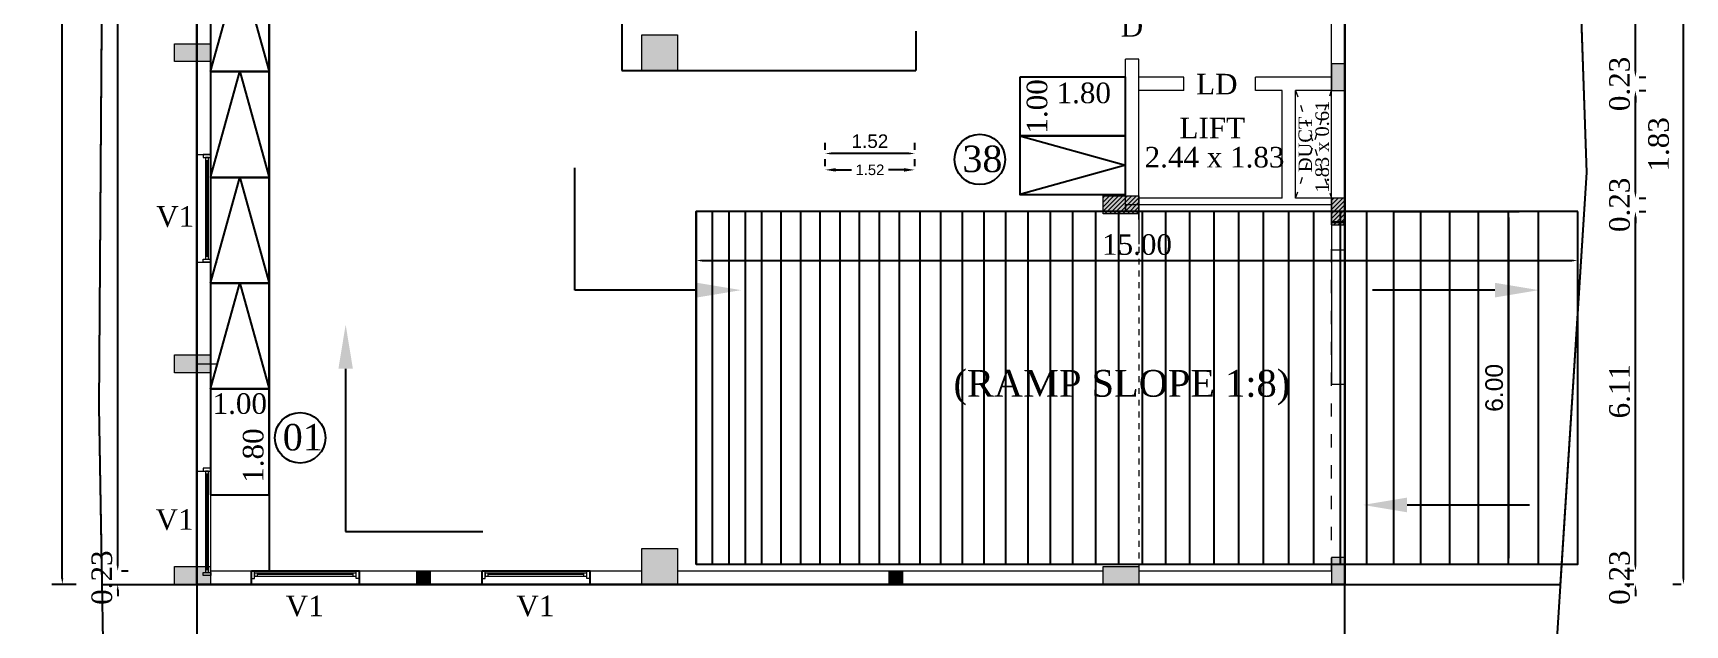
# Model space of a CAD drawing. Header units: metres. Extents: x 3592 to 3825, y 373 to 546.
# Drawn here: x 3669.11 to 3697.22, y 475.32 to 485.39 of the extents above; entities that cross this region are included whole.
import ezdxf
from ezdxf import colors
from ezdxf.entities.mleader import LeaderData, LeaderLine
from ezdxf.math import Vec2, Vec3

# ---------------------------------------------------------------- set-up
doc = ezdxf.new("R2010")
doc.units = ezdxf.units.M
doc.linetypes.add('Aec_Rating_Smoke', pattern=[0.175, 0.075, -0.1])
doc.layers.get('Defpoints').update_dxf_attribs({"lineweight": 0})
for name, color, linetype in [('0 @ 1', 7, 'Continuous'), ('BLK_1_BASEMENT_-1_BLDG_FOOTPRINT', 1, 'Continuous'), ('BLK_1_FLR_-1_BASEMENT_COVERED_PARKING', 173, 'Continuous'), ('BLK_1_FLR_-1_BLT_UP_AREA', 12, 'Continuous'), ('BLK_1_FLR_-1_BLT_UP_AREA_DEDUCT', 12, 'Continuous'), ('BLK_1_FLR_0_EXIT_WIDTH_DOOR', 2, 'Continuous'), ('BLK_1_FLR_0_EXIT_WIDTH_STAIR', 1, 'Continuous'), ('BLK_1_LVL_-1_BSMNT_FRONT_SETBACK', 2, 'Continuous'), ('BLK_1_LVL_-1_BSMNT_PLOT_BOUNDARY', 70, 'Continuous'), ('BLK_1_LVL_-1_BSMNT_SIDE_SETBACK1', 171, 'Continuous'), ('BLK_1_LVL_-1_BSMNT_SIDE_SETBACK2', 102, 'Continuous'), ('Column', 7, 'Continuous')]:
    doc.layers.add(name, color=color, linetype=linetype)
doc.layers.add('TWO_WHEELER_PARKING', color=2, linetype='Continuous', plot=False)
doc.styles.add('ANAND', font='times.ttf')
doc.styles.get("Standard").update_dxf_attribs({"font": 'arial.ttf'})
doc.dimstyles.new('STANDARD$0', dxfattribs={"dimtxt": 7, "dimasz": 3, "dimexe": 3, "dimexo": 1, "dimgap": 1.5, "dimtad": 1, "dimdec": 1, "dimzin": 1, "dimdsep": 46, "dimlunit": 4, "dimtxsty": 'Standard', "dimblk": 'OBLIQUE', "dimcen": 0.09375, "dimdle": 1, "dimclrd": 8, "dimclre": 8, "dimclrt": 7, "dimadec": 1, "dimazin": 0, "dimtfac": 1, "dimtdec": 1, "dimtix": 1, "dimtmove": 2, "dimatfit": 3, "dimldrblk": 'ARCHTICK', "dimfxl": 0, "dimfrac": 2, "dimtolj": 1, "dimtzin": 0, "dimarcsym": 0})
doc.dimstyles.new('V1', dxfattribs={"dimtxt": 0.23, "dimasz": 0.1, "dimexe": 0.18, "dimexo": 0.0625, "dimgap": 0.09, "dimtad": 1, "dimzin": 0, "dimdsep": 46, "dimtxsty": 'Standard', "dimcen": 0.09, "dimadec": 0, "dimazin": 0, "dimtfac": 1, "dimtix": 1, "dimtofl": 0, "dimtmove": 2, "dimatfit": 0, "dimfxl": 0, "dimtolj": 1, "dimtzin": 0, "dimarcsym": 0})

# ---------------------------------------------------------------- blocks, each defined once
blk = doc.blocks.new('*U12')
at = {"color": 4, "linetype": 'Continuous', "lineweight": 13}
for p, q in [((146.9, 129.1), (146.9, 131.1)), ((210.9, 130.1), (146.9, 130.1)), ((210.9, 129.1), (210.9, 131.1))]:
    blk.add_line(p, q, dxfattribs=at)
for points in [[(144.9, 132.6), (142.9, 132.6), (142.9, 127.6), (144.9, 127.6)], [(212.9, 129.1), (212.9, 131.1), (144.9, 131.1), (144.9, 129.1)], [(212.9, 132.6), (214.9, 132.6), (214.9, 127.6), (212.9, 127.6)]]:
    blk.add_lwpolyline(points, close=True, dxfattribs=at)
blk = doc.blocks.new('*D154')
at = {"color": 0, "lineweight": -2}
for p, q in [((3692.258, 482.351), (3694.397, 482.351)), ((3694.217, 482.251), (3694.217, 476.451)), ((3691.481, 476.351), (3694.397, 476.351))]:
    blk.add_line(p, q, dxfattribs=at)
at = {"color": 0}
for points in [[(3694.2, 482.251), (3694.234, 482.251), (3694.217, 482.351)], [(3694.2, 476.451), (3694.234, 476.451), (3694.217, 476.351)]]:
    blk.add_solid(points, dxfattribs=at)
at = {"layer": 'Defpoints', "color": 0}
for p in [(3692.196, 482.351), (3691.419, 476.351), (3694.217, 476.351)]:
    blk.add_point(p, dxfattribs=at)
at = {"color": 0, "insert": (3693.974, 479.351), "char_height": 0.3, "attachment_point": 5, "rotation": 90}
blk.add_mtext('\\A1;6.00', dxfattribs=at)
blk = doc.blocks.new('*D66')
at = {"color": 0, "lineweight": -2}
for p, q in [((3670.554, 476.336), (3670.554, 476.436)), ((3670.617, 476.236), (3670.734, 476.236)), ((3670.554, 475.908), (3670.554, 475.808)), ((3670.617, 476.008), (3670.734, 476.008))]:
    blk.add_line(p, q, dxfattribs=at)
at = {"color": 0}
for points in [[(3670.537, 476.336), (3670.571, 476.336), (3670.554, 476.236)], [(3670.537, 475.908), (3670.571, 475.908), (3670.554, 476.008)]]:
    blk.add_solid(points, dxfattribs=at)
at = {"layer": 'Defpoints', "color": 0}
for p in [(3670.554, 476.236), (3670.554, 476.236), (3670.554, 476.008)]:
    blk.add_point(p, dxfattribs=at)
at = {"color": 0, "insert": (3670.286, 476.122), "char_height": 0.35, "attachment_point": 5, "rotation": 90, "style": 'ANAND'}
blk.add_mtext('\\A1;0.23', dxfattribs=at)
blk = doc.blocks.new('*D67')
at = {"color": 0, "lineweight": -2}
for p, q in [((3670.554, 476.336), (3670.554, 501.438)), ((3670.617, 501.538), (3670.734, 501.538)), ((3670.617, 476.236), (3670.734, 476.236))]:
    blk.add_line(p, q, dxfattribs=at)
at = {"color": 0}
for points in [[(3670.537, 501.438), (3670.571, 501.438), (3670.554, 501.538)], [(3670.537, 476.336), (3670.571, 476.336), (3670.554, 476.236)]]:
    blk.add_solid(points, dxfattribs=at)
at = {"layer": 'Defpoints', "color": 0}
for p in [(3670.554, 501.538), (3670.554, 501.538), (3670.554, 476.236)]:
    blk.add_point(p, dxfattribs=at)
at = {"color": 0, "insert": (3670.286, 488.887), "char_height": 0.35, "attachment_point": 5, "rotation": 90, "style": 'ANAND'}
blk.add_mtext('\\A1;25.30', dxfattribs=at)
blk = doc.blocks.new('*D69')
at = {"color": 0, "lineweight": -2}
for p, q in [((3669.847, 501.766), (3669.431, 501.766)), ((3669.611, 476.108), (3669.611, 501.666)), ((3669.847, 476.008), (3669.431, 476.008))]:
    blk.add_line(p, q, dxfattribs=at)
at = {"color": 0}
for points in [[(3669.595, 501.666), (3669.628, 501.666), (3669.611, 501.766)], [(3669.595, 476.108), (3669.628, 476.108), (3669.611, 476.008)]]:
    blk.add_solid(points, dxfattribs=at)
at = {"layer": 'Defpoints', "color": 0}
for p in [(3669.611, 501.766), (3669.91, 501.766), (3669.91, 476.008)]:
    blk.add_point(p, dxfattribs=at)
at = {"color": 0, "insert": (3669.343, 488.887), "char_height": 0.35, "attachment_point": 5, "rotation": 90, "style": 'ANAND'}
blk.add_mtext('\\A1;25.76', dxfattribs=at)
blk = doc.blocks.new('*D74')
at = {"color": 0, "lineweight": -2}
for p, q in [((3696.376, 476.336), (3696.376, 476.436)), ((3696.349, 476.236), (3696.196, 476.236)), ((3696.349, 476.008), (3696.196, 476.008)), ((3696.376, 475.908), (3696.376, 475.808))]:
    blk.add_line(p, q, dxfattribs=at)
at = {"color": 0}
for points in [[(3696.36, 476.336), (3696.393, 476.336), (3696.376, 476.236)], [(3696.36, 475.908), (3696.393, 475.908), (3696.376, 476.008)]]:
    blk.add_solid(points, dxfattribs=at)
at = {"layer": 'Defpoints', "color": 0}
for p in [(3696.376, 476.236), (3696.412, 476.236), (3696.412, 476.008)]:
    blk.add_point(p, dxfattribs=at)
at = {"color": 0, "insert": (3696.108, 476.122), "char_height": 0.35, "attachment_point": 5, "rotation": 90, "style": 'ANAND'}
blk.add_mtext('\\A1;0.23', dxfattribs=at)
blk = doc.blocks.new('*D75')
at = {"color": 0, "lineweight": -2}
for p, q in [((3696.439, 482.351), (3696.556, 482.351)), ((3696.376, 476.336), (3696.376, 482.251)), ((3696.349, 476.236), (3696.196, 476.236))]:
    blk.add_line(p, q, dxfattribs=at)
at = {"color": 0}
for points in [[(3696.36, 482.251), (3696.393, 482.251), (3696.376, 482.351)], [(3696.36, 476.336), (3696.393, 476.336), (3696.376, 476.236)]]:
    blk.add_solid(points, dxfattribs=at)
at = {"layer": 'Defpoints', "color": 0}
for p in [(3696.376, 482.351), (3696.376, 482.351), (3696.412, 476.236)]:
    blk.add_point(p, dxfattribs=at)
at = {"color": 0, "insert": (3696.108, 479.294), "char_height": 0.35, "attachment_point": 5, "rotation": 90, "style": 'ANAND'}
blk.add_mtext('\\A1;6.11', dxfattribs=at)
blk = doc.blocks.new('*D76')
at = {"color": 0, "lineweight": -2}
for p, q in [((3696.376, 482.679), (3696.376, 482.779)), ((3696.439, 482.579), (3696.556, 482.579)), ((3696.439, 482.351), (3696.556, 482.351)), ((3696.376, 482.251), (3696.376, 482.151))]:
    blk.add_line(p, q, dxfattribs=at)
at = {"color": 0}
for points in [[(3696.36, 482.679), (3696.393, 482.679), (3696.376, 482.579)], [(3696.36, 482.251), (3696.393, 482.251), (3696.376, 482.351)]]:
    blk.add_solid(points, dxfattribs=at)
at = {"layer": 'Defpoints', "color": 0}
for p in [(3696.376, 482.579), (3696.376, 482.579), (3696.376, 482.351)]:
    blk.add_point(p, dxfattribs=at)
at = {"color": 0, "insert": (3696.108, 482.465), "char_height": 0.35, "attachment_point": 5, "rotation": 90, "style": 'ANAND'}
blk.add_mtext('\\A1;0.23', dxfattribs=at)
blk = doc.blocks.new('*D77')
at = {"color": 0, "lineweight": -2}
for p, q in [((3696.376, 482.679), (3696.376, 484.308)), ((3696.439, 484.408), (3696.556, 484.408)), ((3696.439, 482.579), (3696.556, 482.579))]:
    blk.add_line(p, q, dxfattribs=at)
at = {"color": 0}
for points in [[(3696.36, 484.308), (3696.393, 484.308), (3696.376, 484.408)], [(3696.36, 482.679), (3696.393, 482.679), (3696.376, 482.579)]]:
    blk.add_solid(points, dxfattribs=at)
at = {"layer": 'Defpoints', "color": 0}
for p in [(3696.376, 484.408), (3696.376, 484.408), (3696.376, 482.579)]:
    blk.add_point(p, dxfattribs=at)
at = {"color": 0, "insert": (3696.773, 483.494), "char_height": 0.35, "attachment_point": 5, "rotation": 90, "style": 'ANAND'}
blk.add_mtext('\\A1;1.83', dxfattribs=at)
blk = doc.blocks.new('*D78')
at = {"color": 0, "lineweight": -2}
for p, q in [((3696.376, 484.737), (3696.376, 484.837)), ((3696.439, 484.637), (3696.556, 484.637)), ((3696.376, 484.308), (3696.376, 484.208)), ((3696.439, 484.408), (3696.556, 484.408))]:
    blk.add_line(p, q, dxfattribs=at)
at = {"color": 0}
for points in [[(3696.36, 484.737), (3696.393, 484.737), (3696.376, 484.637)], [(3696.36, 484.308), (3696.393, 484.308), (3696.376, 484.408)]]:
    blk.add_solid(points, dxfattribs=at)
at = {"layer": 'Defpoints', "color": 0}
for p in [(3696.376, 484.637), (3696.376, 484.637), (3696.376, 484.408)]:
    blk.add_point(p, dxfattribs=at)
at = {"color": 0, "insert": (3696.108, 484.522), "char_height": 0.35, "attachment_point": 5, "rotation": 90, "style": 'ANAND'}
blk.add_mtext('\\A1;0.23', dxfattribs=at)
blk = doc.blocks.new('*D79')
at = {"color": 0, "lineweight": -2}
for p, q in [((3696.439, 490.809), (3696.556, 490.809)), ((3696.376, 484.737), (3696.376, 490.709)), ((3696.439, 484.637), (3696.556, 484.637))]:
    blk.add_line(p, q, dxfattribs=at)
at = {"color": 0}
for points in [[(3696.36, 490.709), (3696.393, 490.709), (3696.376, 490.809)], [(3696.36, 484.737), (3696.393, 484.737), (3696.376, 484.637)]]:
    blk.add_solid(points, dxfattribs=at)
at = {"layer": 'Defpoints', "color": 0}
for p in [(3696.376, 490.809), (3696.376, 490.809), (3696.376, 484.637)]:
    blk.add_point(p, dxfattribs=at)
at = {"color": 0, "insert": (3696.108, 487.723), "char_height": 0.35, "attachment_point": 5, "rotation": 90, "style": 'ANAND'}
blk.add_mtext('\\A1;6.17', dxfattribs=at)
blk = doc.blocks.new('*D83')
at = {"color": 0, "lineweight": -2}
for p, q in [((3697.156, 501.766), (3697.013, 501.766)), ((3697.193, 476.108), (3697.193, 501.666)), ((3697.156, 476.008), (3697.013, 476.008))]:
    blk.add_line(p, q, dxfattribs=at)
at = {"color": 0}
for points in [[(3697.176, 501.666), (3697.21, 501.666), (3697.193, 501.766)], [(3697.176, 476.108), (3697.21, 476.108), (3697.193, 476.008)]]:
    blk.add_solid(points, dxfattribs=at)
at = {"layer": 'Defpoints', "color": 0}
for p in [(3697.193, 501.766), (3697.219, 501.766), (3697.219, 476.008)]:
    blk.add_point(p, dxfattribs=at)
at = {"color": 0, "insert": (3696.924, 488.887), "char_height": 0.35, "attachment_point": 5, "rotation": 90, "style": 'ANAND'}
blk.add_mtext('\\A1;25.76', dxfattribs=at)
blk = doc.blocks.new('*D86')
at = {"layer": 'Defpoints', "color": 0}
for p in [(3673.131, 479.332), (3673.131, 477.532), (3673.131, 477.532)]:
    blk.add_point(p, dxfattribs=at)
at = {"color": 0, "insert": (3672.862, 478.199), "char_height": 0.35, "attachment_point": 5, "rotation": 90, "style": 'ANAND'}
blk.add_mtext('\\A1;1.80', dxfattribs=at)
blk = doc.blocks.new('*D87')
at = {"layer": 'Defpoints', "color": 0}
for p in [(3672.131, 479.332), (3673.131, 479.332), (3672.131, 478.812)]:
    blk.add_point(p, dxfattribs=at)
at = {"color": 0, "insert": (3672.631, 479.08), "char_height": 0.35, "attachment_point": 5, "style": 'ANAND'}
blk.add_mtext('\\A1;1.00', dxfattribs=at)
blk = doc.blocks.new('*D100')
at = {"layer": 'Defpoints', "color": 0}
for p in [(3685.9, 484.64), (3687.7, 484.64), (3685.9, 484.14)]:
    blk.add_point(p, dxfattribs=at)
at = {"color": 0, "insert": (3686.99, 484.366), "char_height": 0.35, "attachment_point": 5, "style": 'ANAND'}
blk.add_mtext('\\A1;1.80', dxfattribs=at)
blk = doc.blocks.new('*D101')
at = {"layer": 'Defpoints', "color": 0}
for p in [(3685.9, 484.64), (3686.385, 484.64), (3685.9, 483.64)]:
    blk.add_point(p, dxfattribs=at)
at = {"color": 0, "insert": (3686.198, 484.14), "char_height": 0.35, "attachment_point": 5, "rotation": 90, "style": 'ANAND'}
blk.add_mtext('\\A1;1.00', dxfattribs=at)
blk = doc.blocks.new('*D202')
at = {"color": 0, "lineweight": -2}
for p, q in [((3680.396, 481.58), (3680.396, 481.697)), ((3680.496, 481.517), (3695.296, 481.517)), ((3695.396, 481.58), (3695.396, 481.697))]:
    blk.add_line(p, q, dxfattribs=at)
at = {"color": 0}
for points in [[(3680.496, 481.534), (3680.496, 481.501), (3680.396, 481.517)], [(3695.296, 481.534), (3695.296, 481.501), (3695.396, 481.517)]]:
    blk.add_solid(points, dxfattribs=at)
at = {"layer": 'Defpoints', "color": 0}
for p in [(3680.396, 481.517), (3695.396, 481.517), (3695.396, 481.517)]:
    blk.add_point(p, dxfattribs=at)
at = {"color": 0, "insert": (3687.896, 481.786), "char_height": 0.35, "attachment_point": 5, "style": 'ANAND'}
blk.add_mtext('\\A1;15.00', dxfattribs=at)
blk = doc.blocks.new('*D208')
at = {"layer": 'BLK_1_FLR_0_EXIT_WIDTH_DOOR', "color": 0, "lineweight": -2}
for p, q in [((3682.59, 483.402), (3682.59, 483.519)), ((3684.114, 483.402), (3684.114, 483.519)), ((3684.014, 483.339), (3682.69, 483.339))]:
    blk.add_line(p, q, dxfattribs=at)
at = {"layer": 'BLK_1_FLR_0_EXIT_WIDTH_DOOR', "color": 0}
for points in [[(3682.69, 483.356), (3682.69, 483.322), (3682.59, 483.339)], [(3684.014, 483.356), (3684.014, 483.322), (3684.114, 483.339)]]:
    blk.add_solid(points, dxfattribs=at)
at = {"layer": 'Defpoints', "color": 0}
for p in [(3682.59, 483.339), (3682.59, 483.339), (3684.114, 483.339)]:
    blk.add_point(p, dxfattribs=at)
at = {"layer": 'BLK_1_FLR_0_EXIT_WIDTH_DOOR', "color": 0, "insert": (3683.352, 483.547), "char_height": 0.23, "attachment_point": 5}
blk.add_mtext('\\A1;1.52', dxfattribs=at)
blk = doc.blocks.new('*D205')
at = {"layer": 'BLK_1_FLR_0_EXIT_WIDTH_STAIR', "color": 0, "lineweight": -2}
for p, q in [((3682.59, 483.122), (3682.59, 483.24)), ((3684.114, 483.122), (3684.114, 483.24)), ((3682.77, 483.06), (3683.038, 483.06)), ((3683.934, 483.06), (3683.667, 483.06))]:
    blk.add_line(p, q, dxfattribs=at)
at = {"layer": 'BLK_1_FLR_0_EXIT_WIDTH_STAIR', "color": 0}
for points in [[(3682.77, 483.09), (3682.77, 483.03), (3682.59, 483.06)], [(3683.934, 483.09), (3683.934, 483.03), (3684.114, 483.06)]]:
    blk.add_solid(points, dxfattribs=at)
at = {"layer": 'Defpoints', "color": 0}
for p in [(3682.59, 483.06), (3682.59, 483.06), (3684.114, 483.06)]:
    blk.add_point(p, dxfattribs=at)
at = {"layer": 'BLK_1_FLR_0_EXIT_WIDTH_STAIR', "color": 0, "insert": (3683.352, 483.06), "char_height": 0.18, "attachment_point": 5}
blk.add_mtext('\\A1;1.52', dxfattribs=at)

msp = doc.modelspace()

# ---------------------------------------------------------------- hatches: boundary and pattern name
h = msp.add_hatch(color=256)
h.dxf.hatch_style = 1
h.paths.add_polyline_path([(3671.9023, 485.20677), (3671.5213, 485.20677), (3671.5213, 484.90197), (3671.9023, 484.90197)])
h.paths.add_polyline_path([(3672.1309, 485.20677), (3671.9023, 485.20677), (3671.9023, 484.90197), (3672.1309, 484.90197)])
h = msp.add_hatch(color=256)
h.dxf.hatch_style = 1
h.paths.add_polyline_path([(3680.0797, 485.35917), (3679.4701, 485.35917), (3679.4701, 484.74957), (3680.0797, 484.74957)])
h = msp.add_hatch(color=256)
h.dxf.hatch_style = 1
h.paths.add_polyline_path([(3691.4335, 484.86538), (3691.2049, 484.86538), (3691.2049, 484.40818), (3691.4335, 484.40818)])
at = {"lineweight": 13, "ltscale": 3}
h = msp.add_hatch(dxfattribs=at)
h.set_pattern_fill('ANSI31', color=256, scale=0.4318, angle=360)
h.set_pattern_definition([(45, (-31229.234513, 7771.69572), (-0.038166088515, 0.038166088515), [])])
h.paths.add_polyline_path([(3687.3187, 482.61748), (3687.9283, 482.61748), (3687.9283, 482.31268), (3687.3187, 482.31268)])
h = msp.add_hatch(color=256)
h.dxf.hatch_style = 1
h.paths.add_polyline_path([(3687.3187, 482.61748), (3687.9283, 482.61748), (3687.9283, 482.31268), (3687.3187, 482.31268)])
h = msp.add_hatch(dxfattribs=at)
h.set_pattern_fill('ANSI31', color=256, scale=0.4318, angle=360)
h.set_pattern_definition([(45, (-31229.234513, 7749.52152), (-0.038166088515, 0.038166088515), [])])
h.paths.add_polyline_path([(3691.4335, 482.57938), (3691.2049, 482.57938), (3691.2049, 482.12218), (3691.4335, 482.12218)])
h = msp.add_hatch(color=256)
h.dxf.hatch_style = 1
h.paths.add_polyline_path([(3691.4335, 482.57938), (3691.2049, 482.57938), (3691.2049, 482.12218), (3691.4335, 482.12218)])
h = msp.add_hatch(color=256)
h.dxf.hatch_style = 1
h.paths.add_polyline_path([(3671.9023, 479.91087), (3671.5213, 479.91087), (3671.5213, 479.60607), (3671.9023, 479.60607)])
h.paths.add_polyline_path([(3672.1309, 479.91087), (3671.9023, 479.91087), (3671.9023, 479.60607), (3672.1309, 479.60607)])
h = msp.add_hatch(color=256)
h.dxf.hatch_style = 1
h.paths.add_polyline_path([(3680.0797, 476.61748), (3679.4701, 476.61748), (3679.4701, 476.23648), (3680.0797, 476.23648)])
h.paths.add_polyline_path([(3680.0797, 476.23648), (3679.4701, 476.23648), (3679.4701, 476.00788), (3680.0797, 476.00788)])
h = msp.add_hatch(color=256)
h.dxf.hatch_style = 1
h.paths.add_polyline_path([(3691.4335, 476.46508), (3691.2049, 476.46508), (3691.2049, 476.23648), (3691.2049, 476.00788), (3691.4335, 476.00788)])
h = msp.add_hatch(color=256)
h.dxf.hatch_style = 1
h.paths.add_polyline_path([(3671.9023, 476.31268), (3671.5213, 476.31268), (3671.5213, 476.00788), (3671.9023, 476.00788)])
h.paths.add_polyline_path([(3672.1309, 476.31268), (3671.9023, 476.31268), (3671.9023, 476.00788), (3672.1309, 476.00788)])
h = msp.add_hatch(color=256)
h.dxf.hatch_style = 1
h.paths.add_polyline_path([(3687.9283, 476.23648), (3687.3187, 476.23648), (3687.3187, 476.00788), (3687.9283, 476.00788)])
h.paths.add_polyline_path([(3687.9283, 476.31268), (3687.3187, 476.31268), (3687.3187, 476.23648), (3687.9283, 476.23648)])

# ---------------------------------------------------------------- linework, layer by layer
for p, q in [((3691.4335, 482.17707), (3691.4335, 501.76617)), ((3691.2049, 482.17707), (3691.2049, 501.53757)), ((3671.9023, 490.19787), (3671.9023, 485.20677)), ((3672.1309, 486.78792), (3672.1309, 483.32082)), ((3671.9023, 484.90197), (3671.9023, 479.91087)), ((3687.6997, 482.61748), (3687.6997, 484.94158)), ((3687.9283, 484.94158), (3687.6997, 484.94158)), ((3687.6997, 482.35078), (3687.6997, 484.90197)), ((3687.9283, 482.21517), (3687.9283, 484.94158)), ((3687.9283, 484.63678), (3687.9283, 484.94158)), ((3691.2049, 484.63678), (3691.2049, 484.94158)), ((3691.4335, 484.40818), (3691.4335, 484.94158)), ((3688.6903, 484.63678), (3687.9283, 484.63678)), ((3688.6903, 484.40818), (3688.6903, 484.63678)), ((3691.2049, 484.63678), (3689.9095, 484.63678)), ((3689.9095, 484.40818), (3689.9095, 484.63678)), ((3688.6903, 484.40818), (3687.9283, 484.40818)), ((3687.9283, 482.61748), (3687.9283, 484.40818)), ((3690.3667, 484.40818), (3689.9095, 484.40818)), ((3690.3667, 482.57938), (3690.3667, 484.40818)), ((3691.2049, 484.40818), (3690.5953, 484.40818)), ((3690.5953, 482.57938), (3690.5953, 484.40818)), ((3671.9023, 483.32082), (3672.13725, 483.32082)), ((3672.23895, 483.32082), (3672.2452, 483.32082)), ((3690.3667, 482.57938), (3687.9283, 482.57938)), ((3691.2049, 482.57938), (3690.5953, 482.57938)), ((3691.4335, 482.12218), (3691.4335, 482.57938)), ((3687.9283, 482.46508), (3687.9283, 481.79607)), ((3691.2049, 482.35078), (3687.9283, 482.35078)), ((3687.9283, 482.31268), (3687.9283, 482.35078)), ((3691.2049, 482.12218), (3691.2049, 482.35078)), ((3671.9023, 481.49202), (3672.13725, 481.49202)), ((3672.1309, 481.49202), (3672.1309, 479.76073)), ((3672.23095, 481.49202), (3672.2452, 481.49202)), ((3671.9023, 479.76073), (3672.2452, 479.76073)), ((3671.9023, 479.60607), (3671.9023, 476.31268)), ((3671.9023, 477.93193), (3672.1309, 477.93193)), ((3672.1309, 477.93193), (3672.1309, 476.23648)), ((3672.1309, 476.23648), (3672.83118, 476.23648)), ((3674.65998, 476.23648), (3676.75548, 476.23648)), ((3678.58428, 476.23648), (3679.4701, 476.23648)), ((3680.0797, 476.23648), (3682.80312, 476.23648)), ((3682.79433, 476.23648), (3687.3187, 476.23648)), ((3687.9283, 476.23648), (3691.2049, 476.23648)), ((3671.9023, 476.00788), (3691.2049, 476.00788))]:
    msp.add_line(p, q, dxfattribs=at)
for p, q in [((3679.1309, 501.53757), (3679.1309, 484.74957)), ((3673.1309, 500.93187), (3673.1309, 481.40788)), ((3673.1309, 499.13187), (3673.1309, 479.60788)), ((3673.1309, 495.53187), (3673.1309, 476.23648)), ((3684.1309, 485.41757), (3684.1309, 484.74957)), ((3679.1309, 484.74957), (3684.1309, 484.74957)), ((3680.3959, 476.35078), (3680.3959, 482.35078)), ((3680.6753, 476.35078), (3680.6753, 482.35078)), ((3680.9547, 476.35078), (3680.9547, 482.35078)), ((3681.2341, 476.35078), (3681.2341, 482.35078)), ((3681.5135, 476.35078), (3681.5135, 482.35078)), ((3681.8437, 476.35078), (3681.8437, 482.35078)), ((3682.1739, 476.35078), (3682.1739, 482.35078)), ((3682.5041, 476.35078), (3682.5041, 482.35078)), ((3682.84695, 476.35078, 0.04062), (3682.84695, 482.35078, 0.04062)), ((3683.17695, 476.35078, 0.04062), (3683.17695, 482.35078, 0.04062)), ((3683.51695, 476.35078, 0.04062), (3683.51695, 482.35078, 0.04062)), ((3683.85695, 476.35078, 0.04062), (3683.85695, 482.35078, 0.04062)), ((3684.20695, 476.35078, 0.04062), (3684.20695, 482.35078, 0.04062)), ((3684.55695, 476.35078, 0.04062), (3684.55695, 482.35078, 0.04062)), ((3684.92695, 476.35078, 0.04062), (3684.92695, 482.35078, 0.04062)), ((3685.29695, 476.35078, 0.04062), (3685.29695, 482.35078, 0.04062)), ((3685.66695, 476.35078, 0.04062), (3685.66695, 482.35078, 0.04062)), ((3687.6997, 482.35078), (3685.8997, 482.35078)), ((3686.04695, 476.35078, 0.04062), (3686.04695, 482.35078, 0.04062)), ((3686.42695, 476.35078, 0.04062), (3686.42695, 482.35078, 0.04062)), ((3686.80695, 476.35078, 0.04062), (3686.80695, 482.35078, 0.04062)), ((3687.19695, 476.35078, 0.04062), (3687.19695, 482.35078, 0.04062)), ((3687.58695, 476.35078, 0.04062), (3687.58695, 482.35078, 0.04062)), ((3687.98695, 476.35078, 0.04062), (3687.98695, 482.35078, 0.04062)), ((3688.38695, 476.35078, 0.04062), (3688.38695, 482.35078, 0.04062)), ((3688.79695, 476.35078, 0.04062), (3688.79695, 482.35078, 0.04062)), ((3689.20695, 476.35078, 0.04062), (3689.20695, 482.35078, 0.04062)), ((3689.62695, 476.35078, 0.04062), (3689.62695, 482.35078, 0.04062)), ((3690.04695, 476.35078, 0.04062), (3690.04695, 482.35078, 0.04062)), ((3690.47695, 476.35078, 0.04062), (3690.47695, 482.35078, 0.04062)), ((3690.90695, 476.35078, 0.04062), (3690.90695, 482.35078, 0.04062)), ((3691.35695, 476.35078, 0.04062), (3691.35695, 482.35078, 0.04062)), ((3691.80695, 476.35078, 0.04062), (3691.80695, 482.35078, 0.04062)), ((3692.26695, 476.35078, 0.04062), (3692.26695, 482.35078, 0.04062)), ((3692.72695, 476.35078, 0.04062), (3692.72695, 482.35078, 0.04062)), ((3693.21695, 476.35078, 0.04062), (3693.21695, 482.35078, 0.04062)), ((3693.70695, 476.35078, 0.04062), (3693.70695, 482.35078, 0.04062)), ((3694.21695, 476.35078, 0.04062), (3694.21695, 482.35078, 0.04062)), ((3694.72695, 476.35078, 0.04062), (3694.72695, 482.35078, 0.04062)), ((3695.3959, 476.35078), (3695.3959, 482.35078))]:
    msp.add_line(p, q)
at = {"linetype": 'Aec_Rating_Smoke', "lineweight": 13, "ltscale": 1.5}
for p, q in [((3690.5953, 484.40818), (3691.2049, 482.57938)), ((3690.5953, 482.57938), (3691.2049, 484.40818)), ((3691.2049, 482.57938), (3691.2049, 484.40818)), ((3691.4335, 482.57938), (3691.4335, 484.40818))]:
    msp.add_line(p, q, dxfattribs=at)
at = {"lineweight": 9, "ltscale": 3}
for p in [(3691.2049, 482.35078), (3687.9283, 482.31268)]:
    msp.add_line(p, (3687.9283, 482.35078), dxfattribs=at)
at = {"linetype": 'Aec_Rating_Smoke', "lineweight": 13}
msp.add_line((3687.9283, 481.94847), (3687.9283, 476.23648), dxfattribs=at)
at = {"linetype": 'Aec_Rating_Smoke', "lineweight": 13, "ltscale": 3}
for p, q in [((3691.2049, 476.23648), (3691.2049, 481.94847)), ((3691.4335, 476.23648), (3691.4335, 481.94847))]:
    msp.add_line(p, q, dxfattribs=at)
at = {"linetype": 'ByBlock', "lineweight": -2}
for p, q in [((3674.43213, 477.59404), (3674.43213, 476.90829)), ((3674.43213, 476.90829), (3676.76856, 476.90829))]:
    msp.add_line(p, q, dxfattribs=at)
for points in [[(3687.9283, 501.76617), (3687.9283, 491.03758), (3691.4335, 491.03758), (3691.4335, 476.00788), (3671.9023, 476.00788), (3671.9023, 501.76617), (3687.9283, 501.76617)], [(3672.1309, 484.73187), (3672.6309, 486.53187), (3673.1309, 484.73187)], [(3672.1309, 482.93187), (3672.6309, 484.73187), (3673.1309, 482.93187)], [(3685.8997, 483.63987), (3687.6997, 483.13987), (3685.8997, 482.63987)], [(3672.1309, 481.13187), (3672.6309, 482.93187), (3673.1309, 481.13187)], [(3672.1309, 479.33187), (3672.6309, 481.13187), (3673.1309, 479.33187)]]:
    msp.add_lwpolyline(points)
for points in [[(3671.9023, 501.76617), (3671.9023, 476.00788), (3691.4335, 476.00788), (3691.4335, 491.03758), (3687.9283, 491.03758), (3687.9283, 501.76617)], [(3671.9023, 501.76617), (3671.9023, 476.00788), (3691.4335, 476.00788), (3691.4335, 491.03758), (3687.9283, 491.03758), (3687.9283, 501.76617)], [(3671.9023, 501.76617), (3671.9023, 476.00788), (3691.4335, 476.00788), (3691.4335, 491.03758), (3687.9283, 491.03758), (3687.9283, 501.76617)], [(3671.9023, 501.76617), (3671.9023, 476.00788), (3691.4335, 476.00788), (3691.4335, 491.03758), (3687.9283, 491.03758), (3687.9283, 501.76617)], [(3672.1309, 484.73187), (3673.1309, 484.73187), (3673.1309, 486.53187), (3672.1309, 486.53187)], [(3672.1309, 482.93187), (3673.1309, 482.93187), (3673.1309, 484.73187), (3672.1309, 484.73187)], [(3685.8997, 484.63987), (3685.8997, 483.63987), (3687.6997, 483.63987), (3687.6997, 484.63987)], [(3685.8997, 483.63987), (3685.8997, 482.63987), (3687.6997, 482.63987), (3687.6997, 483.63987)], [(3672.1309, 481.13187), (3673.1309, 481.13187), (3673.1309, 482.93187), (3672.1309, 482.93187)], [(3672.1309, 479.33187), (3673.1309, 479.33187), (3673.1309, 481.13187), (3672.1309, 481.13187)], [(3672.1309, 477.53187), (3673.1309, 477.53187), (3673.1309, 479.33187), (3672.1309, 479.33187)]]:
    msp.add_lwpolyline(points, close=True)
at = {"linetype": 'Continuous'}
for points in [[(3672.1309, 484.73187), (3673.1309, 484.73187), (3673.1309, 486.53187), (3672.1309, 486.53187)], [(3672.1309, 482.93187), (3673.1309, 482.93187), (3673.1309, 484.73187), (3672.1309, 484.73187)], [(3685.8997, 484.63987), (3685.8997, 483.63987), (3687.6997, 483.63987), (3687.6997, 484.63987)], [(3685.8997, 483.63987), (3685.8997, 482.63987), (3687.6997, 482.63987), (3687.6997, 483.63987)], [(3672.1309, 481.13187), (3673.1309, 481.13187), (3673.1309, 482.93187), (3672.1309, 482.93187)], [(3672.1309, 479.33187), (3673.1309, 479.33187), (3673.1309, 481.13187), (3672.1309, 481.13187)], [(3672.1309, 477.53187), (3673.1309, 477.53187), (3673.1309, 479.33187), (3672.1309, 479.33187)]]:
    msp.add_lwpolyline(points, close=True, dxfattribs=at)
at = {"lineweight": 13}
for points in [[(3671.5213, 485.20677), (3672.1309, 485.20677), (3672.1309, 484.90197), (3671.5213, 484.90197)], [(3679.4701, 485.35917), (3680.0797, 485.35917), (3680.0797, 484.74957), (3679.4701, 484.74957)], [(3671.5213, 479.91087), (3672.1309, 479.91087), (3672.1309, 479.60607), (3671.5213, 479.60607)], [(3679.4701, 476.61748), (3680.0797, 476.61748), (3680.0797, 476.00788), (3679.4701, 476.00788)], [(3679.4701, 476.61748), (3680.0797, 476.61748), (3680.0797, 476.00788), (3679.4701, 476.00788)], [(3671.5213, 476.31268), (3672.1309, 476.31268), (3672.1309, 476.00788), (3671.5213, 476.00788)], [(3675.64105, 476.23648), (3675.86965, 476.23648), (3675.86965, 476.00788), (3675.64105, 476.00788)], [(3683.68015, 476.23648), (3683.90875, 476.23648), (3683.90875, 476.00788), (3683.68015, 476.00788)], [(3687.3187, 476.31268), (3687.9283, 476.31268), (3687.9283, 476.00788), (3687.3187, 476.00788)]]:
    msp.add_lwpolyline(points, close=True, dxfattribs=at)
at = {"lineweight": 13, "ltscale": 3}
for points in [[(3691.4335, 484.86538), (3691.2049, 484.86538), (3691.2049, 484.40818), (3691.4335, 484.40818), (3691.4335, 484.86538)], [(3691.4335, 482.57938), (3691.2049, 482.57938), (3691.2049, 482.12218), (3691.4335, 482.12218), (3691.4335, 482.57938)], [(3687.6997, 482.35078), (3691.2049, 482.35078), (3691.2049, 482.46508), (3687.6997, 482.46508), (3687.6997, 482.35078)], [(3687.6997, 482.35078), (3695.3959, 482.35078), (3695.3959, 476.35078), (3691.2049, 476.35078)], [(3691.4335, 482.15877), (3691.2049, 482.15877), (3691.2049, 481.70157), (3691.4335, 481.70157), (3691.4335, 482.15877)], [(3691.4335, 476.46508), (3691.2049, 476.46508), (3691.2049, 476.00788), (3691.4335, 476.00788), (3691.4335, 476.46508)]]:
    msp.add_lwpolyline(points, dxfattribs=at)
at = {"linetype": 'ByBlock', "lineweight": -2}
for points in [[(3678.32953, 481.01383), (3678.32953, 483.09614)], [(3680.41184, 481.01383), (3678.32953, 481.01383)], [(3693.98461, 481.01383), (3691.9023, 481.01383)], [(3692.49049, 477.35915), (3694.5728, 477.35915)]]:
    msp.add_lwpolyline(points, dxfattribs=at)
at = {"lineweight": 9}
msp.add_lwpolyline([(3687.3187, 482.61748), (3687.9283, 482.61748), (3687.9283, 482.31268), (3687.3187, 482.31268)], close=True, dxfattribs=at)
at = {"lineweight": 13, "ltscale": 3}
msp.add_lwpolyline([(3687.3187, 482.61748), (3687.9283, 482.61748), (3687.9283, 482.31268), (3687.3187, 482.31268)], close=True, dxfattribs=at)
at = {"lineweight": 9, "ltscale": 3}
msp.add_lwpolyline([(3691.4335, 482.57938), (3691.2049, 482.57938), (3691.2049, 482.12218), (3691.4335, 482.12218), (3691.4335, 482.57938)], dxfattribs=at)
at = {"color": 3}
for points in [[(3695.3959, 482.35078), (3680.3959, 482.35078), (3680.3959, 476.35078), (3695.3959, 476.35078)], [(3672.83118, 476.23648), (3674.65998, 476.23648), (3674.65998, 476.00788), (3672.83118, 476.00788)], [(3676.75548, 476.23648), (3678.58428, 476.23648), (3678.58428, 476.00788), (3676.75548, 476.00788)]]:
    msp.add_lwpolyline(points, close=True, dxfattribs=at)
for centre in [(3685.22135, 483.23785), (3673.65763, 478.50126)]:
    msp.add_circle(centre, 0.42922)
for points in [[(3680.41184, 481.13883), (3681.16184, 481.01383), (3680.41184, 480.88883)], [(3693.98461, 481.13883), (3694.73461, 481.01383), (3693.98461, 480.88883)], [(3692.49049, 477.23415), (3691.74049, 477.35915), (3692.49049, 477.48415)]]:
    msp.add_solid(points)
at = {"lineweight": 13}
for points in [[(3675.64105, 476.23648), (3675.86965, 476.23648), (3675.64105, 476.00788), (3675.86965, 476.00788)], [(3683.68015, 476.23648), (3683.90875, 476.23648), (3683.68015, 476.00788), (3683.90875, 476.00788)]]:
    msp.add_solid(points, dxfattribs=at)
at = {"layer": 'BLK_1_BASEMENT_-1_BLDG_FOOTPRINT', "color": 1}
msp.add_lwpolyline([(3671.9023, 501.76617), (3671.9023, 476.00788), (3691.4335, 476.00788), (3691.4335, 491.03758), (3687.9283, 491.03758), (3687.9283, 501.76617)], close=True, dxfattribs=at)
at = {"layer": 'BLK_1_FLR_-1_BASEMENT_COVERED_PARKING', "color": 173}
msp.add_lwpolyline([(3671.9023, 501.76617), (3671.9023, 476.00788), (3691.4335, 476.00788), (3691.4335, 491.03758), (3687.9283, 491.03758), (3687.9283, 501.76617)], close=True, dxfattribs=at)
at = {"layer": 'BLK_1_FLR_-1_BLT_UP_AREA', "color": 18}
msp.add_lwpolyline([(3671.9023, 501.76617), (3671.9023, 476.00788), (3691.4335, 476.00788), (3691.4335, 491.03758), (3687.9283, 491.03758), (3687.9283, 501.76617)], close=True, dxfattribs=at)
at = {"layer": 'BLK_1_FLR_-1_BLT_UP_AREA_DEDUCT', "color": 18}
msp.add_lwpolyline([(3671.9023, 501.76617), (3671.9023, 476.00788), (3691.4335, 476.00788), (3691.4335, 491.03758), (3687.9283, 491.03758), (3687.9283, 501.76617)], close=True, dxfattribs=at)
at = {"layer": 'BLK_1_LVL_-1_BSMNT_FRONT_SETBACK', "color": 2}
msp.add_lwpolyline([(3691.4335, 476.00788), (3671.9023, 476.00788), (3671.9023, 469.1113), (3691.4335, 469.87868)], close=True, dxfattribs=at)
at = {"layer": 'BLK_1_LVL_-1_BSMNT_PLOT_BOUNDARY'}
msp.add_lwpolyline([(3670.4023, 503.26617), (3670.23112, 479.03518), (3670.4023, 469.05237), (3694.72185, 470.00788), (3695.54731, 483.01408), (3694.84869, 503.27083)], close=True, dxfattribs=at)
at = {"layer": 'BLK_1_LVL_-1_BSMNT_SIDE_SETBACK1', "color": 171}
msp.add_lwpolyline([(3671.9023, 501.76617), (3670.39171, 501.76617), (3670.23112, 479.03518), (3670.28303, 476.00788), (3671.9023, 476.00788)], close=True, dxfattribs=at)
at = {"layer": 'BLK_1_LVL_-1_BSMNT_SIDE_SETBACK2', "color": 102}
msp.add_lwpolyline([(3694.90058, 501.76617), (3687.9283, 501.76617), (3687.9283, 491.03758), (3691.4335, 491.03758), (3691.4335, 476.00788), (3695.10265, 476.00788), (3695.54731, 483.01408)], close=True, dxfattribs=at)
at = {"layer": 'Column', "lineweight": 13}
for points in [[(3671.5213, 485.20677), (3672.1309, 485.20677), (3672.1309, 484.90197), (3671.5213, 484.90197)], [(3679.4701, 485.35917), (3680.0797, 485.35917), (3680.0797, 484.74957), (3679.4701, 484.74957)], [(3671.5213, 479.91087), (3672.1309, 479.91087), (3672.1309, 479.60607), (3671.5213, 479.60607)], [(3679.4701, 476.61748), (3680.0797, 476.61748), (3680.0797, 476.00788), (3679.4701, 476.00788)], [(3679.4701, 476.61748), (3680.0797, 476.61748), (3680.0797, 476.00788), (3679.4701, 476.00788)], [(3671.5213, 476.31268), (3672.1309, 476.31268), (3672.1309, 476.00788), (3671.5213, 476.00788)], [(3675.64105, 476.23648), (3675.86965, 476.23648), (3675.86965, 476.00788), (3675.64105, 476.00788)], [(3683.68015, 476.23648), (3683.90875, 476.23648), (3683.90875, 476.00788), (3683.68015, 476.00788)], [(3687.3187, 476.31268), (3687.9283, 476.31268), (3687.9283, 476.00788), (3687.3187, 476.00788)]]:
    msp.add_lwpolyline(points, close=True, dxfattribs=at)
at = {"layer": 'Column', "lineweight": 13, "ltscale": 3}
for points in [[(3691.4335, 484.86538), (3691.2049, 484.86538), (3691.2049, 484.40818), (3691.4335, 484.40818), (3691.4335, 484.86538)], [(3691.4335, 482.57938), (3691.2049, 482.57938), (3691.2049, 482.12218), (3691.4335, 482.12218), (3691.4335, 482.57938)], [(3691.4335, 482.17707), (3691.2049, 482.17707), (3691.2049, 479.41557), (3691.4335, 479.41557), (3691.4335, 482.17707)], [(3691.4335, 482.15877), (3691.2049, 482.15877), (3691.2049, 481.70157), (3691.4335, 481.70157), (3691.4335, 482.15877)], [(3691.4335, 476.46508), (3691.2049, 476.46508), (3691.2049, 476.00788), (3691.4335, 476.00788), (3691.4335, 476.46508)]]:
    msp.add_lwpolyline(points, dxfattribs=at)
at = {"layer": 'Column', "lineweight": 9}
msp.add_lwpolyline([(3687.3187, 482.61748), (3687.9283, 482.61748), (3687.9283, 482.31268), (3687.3187, 482.31268)], close=True, dxfattribs=at)
at = {"layer": 'Column', "lineweight": 9, "ltscale": 3}
msp.add_lwpolyline([(3691.4335, 482.57938), (3691.2049, 482.57938), (3691.2049, 482.12218), (3691.4335, 482.12218), (3691.4335, 482.57938)], dxfattribs=at)
at = {"layer": 'Column', "lineweight": 13}
for points in [[(3675.64105, 476.23648), (3675.86965, 476.23648), (3675.64105, 476.00788), (3675.86965, 476.00788)], [(3683.68015, 476.23648), (3683.90875, 476.23648), (3683.68015, 476.00788), (3683.90875, 476.00788)]]:
    msp.add_solid(points, dxfattribs=at)
at = {"layer": 'TWO_WHEELER_PARKING', "linetype": 'Continuous'}
for points in [[(3672.1309, 484.73187), (3673.1309, 484.73187), (3673.1309, 486.53187), (3672.1309, 486.53187)], [(3672.1309, 482.93187), (3673.1309, 482.93187), (3673.1309, 484.73187), (3672.1309, 484.73187)], [(3685.8997, 484.63987), (3685.8997, 483.63987), (3687.6997, 483.63987), (3687.6997, 484.63987)], [(3685.8997, 483.63987), (3685.8997, 482.63987), (3687.6997, 482.63987), (3687.6997, 483.63987)], [(3672.1309, 481.13187), (3673.1309, 481.13187), (3673.1309, 482.93187), (3672.1309, 482.93187)], [(3672.1309, 479.33187), (3673.1309, 479.33187), (3673.1309, 481.13187), (3672.1309, 481.13187)], [(3672.1309, 477.53187), (3673.1309, 477.53187), (3673.1309, 479.33187), (3672.1309, 479.33187)]]:
    msp.add_lwpolyline(points, close=True, dxfattribs=at)

# ---------------------------------------------------------------- block references
at = {"layer": '0 @ 1', "lineweight": 13, "ltscale": 3, "xscale": 0.0254, "yscale": 0.0254, "zscale": 0.0254, "rotation": 270}
for p in [(3668.76928, 486.95069), (3668.76928, 481.61669)]:
    msp.add_blockref('*U12', p, dxfattribs=at)
at = {"layer": '0 @ 1', "lineweight": 13, "ltscale": 3, "xscale": 0.0254, "yscale": 0.0254, "zscale": 0.0254}
for p in [(3669.20131, 472.86851), (3673.12561, 472.86851)]:
    msp.add_blockref('*U12', p, dxfattribs=at)

# ---------------------------------------------------------------- texts
at = {"style": 'ANAND'}
for s, height, p in [('D', 0.35, (3687.61902, 485.32813)), ('LD', 0.35, (3688.9018, 484.34433)), ('LIFT', 0.35, (3688.61837, 483.59682)), ('38', 0.45, (3684.92605, 483.02274)), ('2.44 x 1.83', 0.35, (3688.02573, 483.10122)), ('01', 0.45, (3673.36233, 478.28615))]:
    msp.add_text(s, height=height, dxfattribs=at).set_placement(p)
for s, p in [('1.83 x 0.61', (3691.16096, 482.67265)), ('DUCT', (3690.87374, 483.02058))]:
    msp.add_text(s, height=0.23, rotation=90, dxfattribs=at).set_placement(p)
at = {"char_height": 0.35, "attachment_point": 5, "style": 'ANAND'}
for insert in [(3671.53118, 482.26389), (3671.52169, 477.10698), (3673.73571, 475.63676), (3677.66001, 475.63676)]:
    msp.add_mtext('V1', dxfattribs=dict(at, insert=insert))
at = {"lineweight": 13, "ltscale": 2, "insert": (3687.6384, 479.35395), "char_height": 0.455, "attachment_point": 5, "style": 'ANAND'}
msp.add_mtext('(RAMP SLOPE 1:8)', dxfattribs=at)

# ---------------------------------------------------------------- dimensions: what is measured, and where the dimension line sits
for base, p1, p2, override, picture, middle in [((3669.61143, 501.76617), (3669.90971, 476.00788), (3669.90971, 501.76617), {"dimtxt": 0.35, "dimtxsty": 'ANAND', "dimfxl": 75, "dimarcsym": 2}, '*D69', (3669.34289, 488.88702)), ((3697.19296, 501.76617), (3697.21889, 476.00788), (3697.21889, 501.76617), {"dimtxt": 0.35, "dimtxsty": 'ANAND', "dimfxl": 75, "dimarcsym": 2}, '*D83', (3696.92443, 488.88702)), ((3670.55416, 501.53757), (3670.55416, 476.23648), (3670.55416, 501.53757), {"dimtxt": 0.35, "dimtxsty": 'ANAND', "dimfxl": 75, "dimarcsym": 2}, '*D67', (3670.28562, 488.88702)), ((3696.37623, 490.80898), (3696.37623, 484.63678), (3696.37623, 490.80898), {"dimtxt": 0.35, "dimtxsty": 'ANAND', "dimfxl": 75, "dimarcsym": 2}, '*D79', (3696.1077, 487.72288)), ((3696.37623, 484.63678), (3696.37623, 484.40818), (3696.37623, 484.63678), {"dimtxt": 0.35, "dimtxsty": 'ANAND', "dimfxl": 75, "dimarcsym": 2}, '*D78', (3696.1077, 484.52248)), ((3696.37623, 482.57938), (3696.37623, 482.35078), (3696.37623, 482.57938), {"dimtxt": 0.35, "dimtxsty": 'ANAND', "dimfxl": 75, "dimarcsym": 2}, '*D76', (3696.1077, 482.46508)), ((3694.21695, 476.35078), (3692.1955, 482.35078), (3691.41871, 476.35078), {"dimtxt": 0.3, "dimfxl": 75, "dimarcsym": 2}, '*D154', (3693.97378, 479.35078)), ((3696.37623, 482.35078), (3696.41165, 476.23648), (3696.37623, 482.35078), {"dimtxt": 0.35, "dimtxsty": 'ANAND', "dimfxl": 75, "dimarcsym": 2}, '*D75', (3696.1077, 479.29363)), ((3670.55416, 476.23648), (3670.55416, 476.00788), (3670.55416, 476.23648), {"dimtxt": 0.35, "dimtxsty": 'ANAND', "dimfxl": 75, "dimarcsym": 2}, '*D66', (3670.28562, 476.12218)), ((3696.37623, 476.23648), (3696.41165, 476.00788), (3696.41165, 476.23648), {"dimtxt": 0.35, "dimtxsty": 'ANAND', "dimfxl": 75, "dimarcsym": 2}, '*D74', (3696.1077, 476.12218))]:
    dim = msp.add_linear_dim(base=base, p1=p1, p2=p2, angle=90, dimstyle='V1', override=override)
    dim.commit()
    dim.dimension.update_dxf_attribs({"geometry": picture, "text_midpoint": middle})
dim = msp.add_linear_dim(base=(3685.8997, 484.13987), p1=(3687.6997, 484.63987), p2=(3685.8997, 484.63987), dimstyle='V1', override={"dimtxt": 0.35, "dimtxsty": 'ANAND', "dimse1": 1, "dimse2": 1, "dimsd1": 1, "dimsd2": 1, "dimfxl": 75, "dimarcsym": 2})
dim.commit()
dim.dimension.update_dxf_attribs({"geometry": '*D100', "text_midpoint": (3686.98973, 484.36557), "dimtype": 160})
for base, p1, p2, override, picture, middle in [((3686.38484, 484.63987), (3685.8997, 483.63987), (3685.8997, 484.63987), {"dimtxt": 0.35, "dimtxsty": 'ANAND', "dimse1": 1, "dimse2": 1, "dimsd1": 1, "dimsd2": 1, "dimfxl": 75, "dimarcsym": 2}, '*D101', (3686.19768, 484.13987)), ((3696.37623, 484.40818), (3696.37623, 482.57938), (3696.37623, 484.40818), {"dimtxt": 0.35, "dimtxsty": 'ANAND', "dimfxl": 75, "dimarcsym": 2}, '*D77', (3696.77332, 483.49378)), ((3673.1309, 477.53187), (3673.1309, 479.33187), (3673.1309, 477.53187), {"dimtxt": 0.35, "dimtxsty": 'ANAND', "dimse1": 1, "dimse2": 1, "dimsd1": 1, "dimsd2": 1, "dimfxl": 75, "dimarcsym": 2}, '*D86', (3672.86237, 478.19943))]:
    dim = msp.add_linear_dim(base=base, p1=p1, p2=p2, angle=90, dimstyle='V1', override=override)
    dim.commit()
    dim.dimension.update_dxf_attribs({"geometry": picture, "text_midpoint": middle, "dimtype": 160})
at = {"color": 3}
dim = msp.add_aligned_dim(p1=(3680.3959, 481.51734), p2=(3695.3959, 481.51734), distance=0, dimstyle='V1', override={"dimtxt": 0.35, "dimtxsty": 'ANAND', "dimfxl": 75, "dimarcsym": 2}, dxfattribs=at)
dim.commit()
dim.dimension.update_dxf_attribs({"geometry": '*D202', "text_midpoint": (3687.8959, 481.78588)})
dim = msp.add_linear_dim(base=(3672.1309, 478.81193), p1=(3673.1309, 479.33187), p2=(3672.1309, 479.33187), dimstyle='V1', override={"dimtxt": 0.35, "dimtxsty": 'ANAND', "dimse1": 1, "dimse2": 1, "dimsd1": 1, "dimsd2": 1, "dimfxl": 75, "dimarcsym": 2})
dim.commit()
dim.dimension.update_dxf_attribs({"geometry": '*D87', "text_midpoint": (3672.6309, 479.08046)})
at = {"layer": 'BLK_1_FLR_0_EXIT_WIDTH_DOOR'}
dim = msp.add_aligned_dim(p1=(3684.11427, 483.33916), p2=(3682.59027, 483.33916), distance=0, dimstyle='V1', dxfattribs=at)
dim.commit()
dim.dimension.update_dxf_attribs({"geometry": '*D208', "text_midpoint": (3683.35227, 483.54659)})
at = {"layer": 'BLK_1_FLR_0_EXIT_WIDTH_STAIR'}
dim = msp.add_aligned_dim(p1=(3684.11427, 483.05976), p2=(3682.59027, 483.05976), distance=0, dimstyle='STANDARD$0', override={"dimtxt": 0.18, "dimasz": 0.18, "dimexe": 0.18, "dimexo": 0.0625, "dimgap": 0.09, "dimtad": 0, "dimtih": 1, "dimtoh": 1, "dimdec": 2, "dimzin": 0, "dimlunit": 2, "dimpost": '', "dimcen": 0.09, "dimdle": 0, "dimclrd": 0, "dimclre": 0, "dimclrt": 0, "dimadec": 0, "dimtdec": 4, "dimtix": 0, "dimtofl": 0, "dimtmove": 0, "dimfrac": 0}, dxfattribs=at)
dim.commit()
dim.dimension.update_dxf_attribs({"geometry": '*D205', "text_midpoint": (3683.35227, 483.05976)})

# ---------------------------------------------------------------- leaders
ml = msp.add_multileader_mtext('Standard')
ml.set_content('', color=256)
ml.set_leader_properties()
ml.build(insert=Vec2(0, 0))
ml.multileader.update_dxf_attribs({"dogleg_length": 0, "arrow_head_size": 0.75})
ctx = ml.context
ctx.base_point, ctx.arrow_head_size, ctx.plane_origin = Vec3(3674.43213, 477.59404), 0.75, Vec3(3674.43213, 479.57462)
ctx.text_align_type = 2
notes = []
notes.append((ctx, [(0, (1, 1, 0), (3674.43213, 477.59404), (1, 0), 0, [(0, [(3674.43213, 480.42635)], 0, [])])]))
ctx.mtext.insert, ctx.mtext.alignment, ctx.mtext.flow_direction = Vec3(3676.43213, 479.59404), 3, 5
for ctx, leaders in notes:
    for number, flags, end, landing, length, lines in leaders:
        leader = LeaderData()
        leader.index, (leader.has_last_leader_line, leader.has_dogleg_vector, leader.attachment_direction) = number, flags
        leader.last_leader_point, leader.dogleg_vector, leader.dogleg_length = Vec3(end), Vec3(landing), length
        for number, points, colour, breaks in lines:
            line = LeaderLine()
            line.index, line.vertices, line.color, line.breaks = number, Vec3.list(points), colors.encode_raw_color(colour), breaks
            leader.lines.append(line)
        ctx.leaders.append(leader)

doc.saveas('drawing.dxf')
